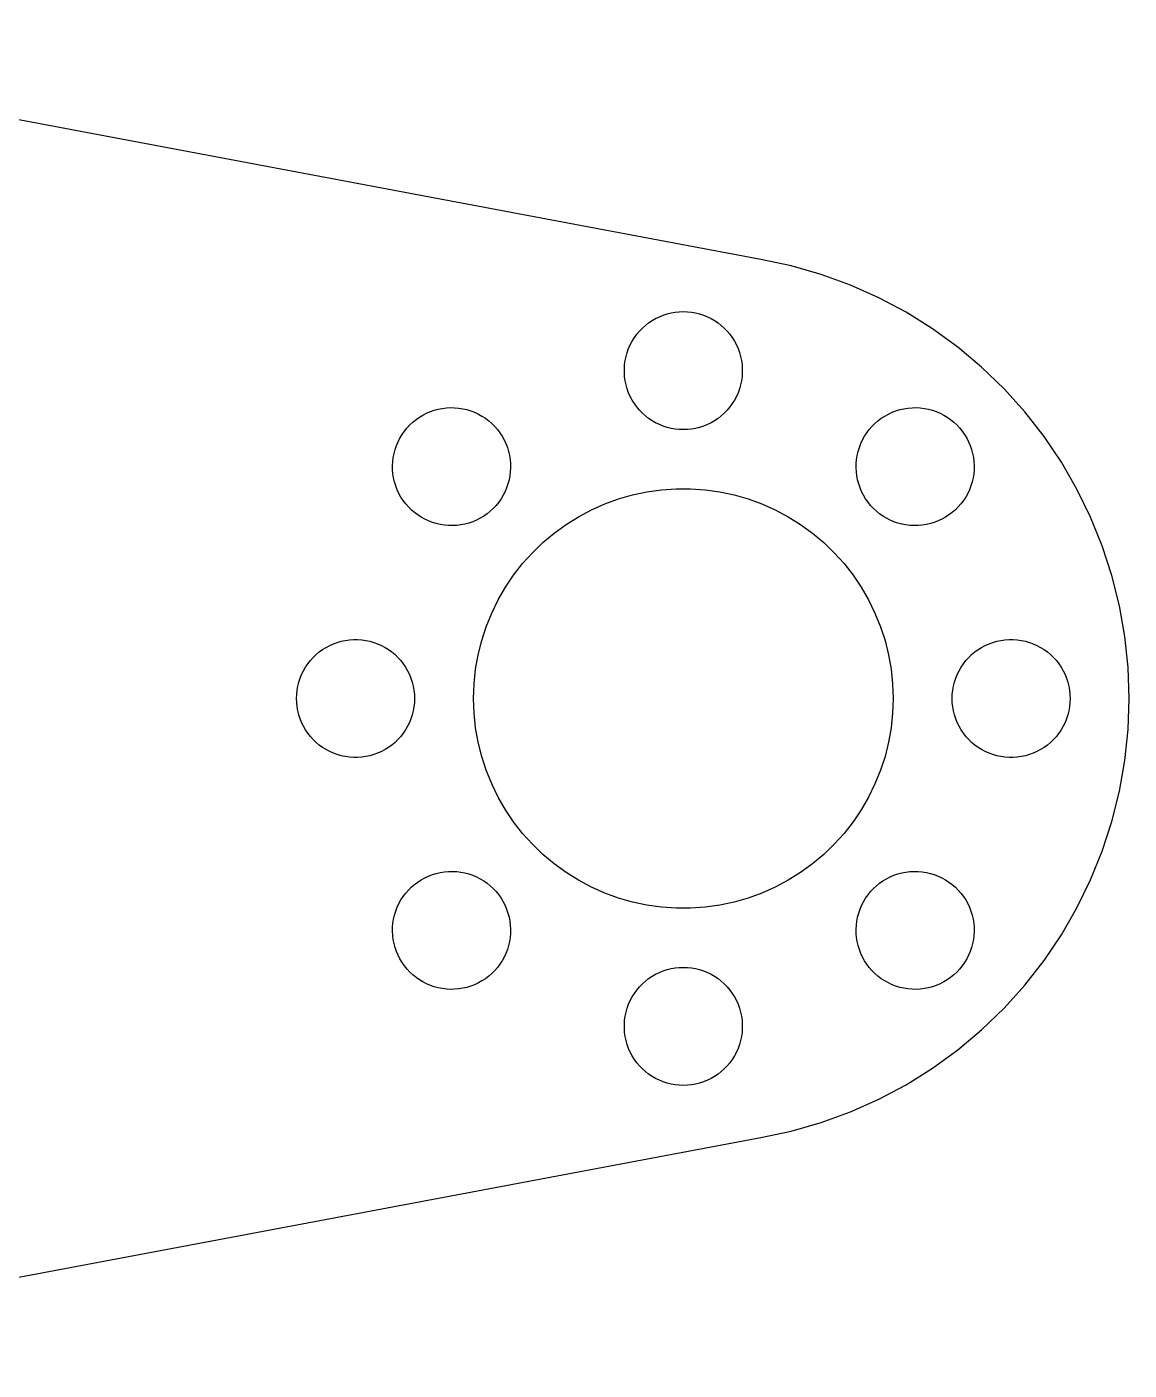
# Model space of a CAD drawing. Header units: metres. Extents: x -26 to 65.7, y -26 to 26.
# Drawn here: x 23.7 to 65.7, y -25.6 to 25.6 of the extents above; entities that cross this region are included whole.
import ezdxf

# ---------------------------------------------------------------- set-up
doc = ezdxf.new("R2010")
doc.units = ezdxf.units.M

msp = doc.modelspace()

# ---------------------------------------------------------------- linework, layer by layer
for p, q in [((51.652, 16.7417), (4.51485, 25.605)), ((52.8127, 16.495), (51.652, 16.7417)), ((53.9533, 16.168), (52.8127, 16.495)), ((55.0683, 15.7621), (53.9533, 16.168)), ((56.1523, 15.2795), (55.0683, 15.7621)), ((57.2, 14.7224), (56.1523, 15.2795)), ((47.3775, 14.3203), (47.5077, 14.4081)), ((47.5077, 14.4081), (47.6437, 14.4866)), ((47.6437, 14.4866), (47.7849, 14.5555)), ((47.7849, 14.5555), (47.9305, 14.6143)), ((47.9305, 14.6143), (48.0798, 14.6628)), ((48.0798, 14.6628), (48.2322, 14.7008)), ((48.2322, 14.7008), (48.3869, 14.7281)), ((48.3869, 14.7281), (48.543, 14.7445)), ((48.543, 14.7445), (48.7, 14.75)), ((48.7, 14.75), (48.8569, 14.7445)), ((48.8569, 14.7445), (49.0131, 14.7281)), ((49.0131, 14.7281), (49.1678, 14.7008)), ((49.1678, 14.7008), (49.3202, 14.6628)), ((49.3202, 14.6628), (49.4695, 14.6143)), ((49.4695, 14.6143), (49.6151, 14.5555)), ((49.6151, 14.5555), (49.7563, 14.4866)), ((49.7563, 14.4866), (49.8923, 14.4081)), ((49.8923, 14.4081), (50.0225, 14.3203)), ((58.2063, 14.0936), (57.2, 14.7224)), ((46.8347, 13.7582), (46.927, 13.8852)), ((46.927, 13.8852), (47.0279, 14.0055)), ((47.0279, 14.0055), (47.137, 14.1185)), ((47.137, 14.1185), (47.2537, 14.2236)), ((47.2537, 14.2236), (47.3775, 14.3203)), ((50.0225, 14.3203), (50.1463, 14.2236)), ((50.1463, 14.2236), (50.263, 14.1185)), ((50.263, 14.1185), (50.3721, 14.0055)), ((50.3721, 14.0055), (50.473, 13.8852)), ((50.473, 13.8852), (50.5653, 13.7582)), ((59.1662, 13.3962), (58.2063, 14.0936)), ((46.5601, 13.1953), (46.6138, 13.3428)), ((46.6138, 13.3428), (46.6777, 13.4863)), ((46.6777, 13.4863), (46.7514, 13.625)), ((46.7514, 13.625), (46.8347, 13.7582)), ((50.5653, 13.7582), (50.6485, 13.625)), ((50.6485, 13.625), (50.7223, 13.4863)), ((50.7223, 13.4863), (50.7861, 13.3428)), ((50.7861, 13.3428), (50.8399, 13.1953)), ((60.0752, 12.6335), (59.1662, 13.3962)), ((46.4623, 12.7352), (46.4842, 12.8907)), ((46.4842, 12.8907), (46.5168, 13.0443)), ((46.5168, 13.0443), (46.5601, 13.1953)), ((50.8399, 13.1953), (50.8831, 13.0443)), ((50.8831, 13.0443), (50.9158, 12.8907)), ((50.9158, 12.8907), (50.9377, 12.7352)), ((46.4514, 12.5785), (46.4623, 12.7352)), ((46.4514, 12.4215), (46.4514, 12.5785)), ((46.4623, 12.2648), (46.4514, 12.4215)), ((50.9377, 12.7352), (50.9486, 12.5785)), ((50.9486, 12.4215), (50.9377, 12.2648)), ((50.9486, 12.5785), (50.9486, 12.4215)), ((60.9288, 11.8092), (60.0752, 12.6335)), ((46.4842, 12.1093), (46.4623, 12.2648)), ((46.5168, 11.9557), (46.4842, 12.1093)), ((46.5601, 11.8047), (46.5168, 11.9557)), ((46.6138, 11.6571), (46.5601, 11.8047)), ((50.8399, 11.8047), (50.7861, 11.6571)), ((50.8831, 11.9557), (50.8399, 11.8047)), ((50.9158, 12.1093), (50.8831, 11.9557)), ((50.9377, 12.2648), (50.9158, 12.1093)), ((61.7227, 10.9274), (60.9288, 11.8092)), ((46.6777, 11.5137), (46.6138, 11.6571)), ((46.7514, 11.375), (46.6777, 11.5137)), ((46.8347, 11.2418), (46.7514, 11.375)), ((50.6485, 11.375), (50.5653, 11.2418)), ((50.7223, 11.5137), (50.6485, 11.375)), ((50.7861, 11.6571), (50.7223, 11.5137)), ((38.6357, 10.7258), (38.7704, 10.8067)), ((38.7704, 10.8067), (38.9103, 10.878)), ((38.9103, 10.878), (39.0548, 10.9394)), ((39.0548, 10.9394), (39.2033, 10.9905)), ((39.2033, 10.9905), (39.355, 11.0312)), ((39.355, 11.0312), (39.5092, 11.0611)), ((39.5092, 11.0611), (39.6651, 11.0803)), ((39.6651, 11.0803), (39.8219, 11.0885)), ((39.8219, 11.0885), (39.9789, 11.0857)), ((39.9789, 11.0857), (40.1354, 11.0721)), ((40.1354, 11.0721), (40.2905, 11.0475)), ((40.2905, 11.0475), (40.4435, 11.0122)), ((40.4435, 11.0122), (40.5937, 10.9662)), ((40.5937, 10.9662), (40.7403, 10.91)), ((40.7403, 10.91), (40.8826, 10.8436)), ((40.8826, 10.8436), (41.02, 10.7675)), ((41.02, 10.7675), (41.1517, 10.6819)), ((46.927, 11.1148), (46.8347, 11.2418)), ((47.0279, 10.9944), (46.927, 11.1148)), ((47.137, 10.8815), (47.0279, 10.9944)), ((47.2537, 10.7764), (47.137, 10.8815)), ((47.3775, 10.6797), (47.2537, 10.7764)), ((50.1463, 10.7764), (50.0225, 10.6797)), ((50.263, 10.8815), (50.1463, 10.7764)), ((50.3721, 10.9944), (50.263, 10.8815)), ((50.473, 11.1148), (50.3721, 10.9944)), ((50.5653, 11.2418), (50.473, 11.1148)), ((56.2483, 10.6819), (56.38, 10.7675)), ((56.38, 10.7675), (56.5173, 10.8436)), ((56.5173, 10.8436), (56.6597, 10.91)), ((56.6597, 10.91), (56.8063, 10.9662)), ((56.8063, 10.9662), (56.9565, 11.0122)), ((56.9565, 11.0122), (57.1095, 11.0475)), ((57.1095, 11.0475), (57.2646, 11.0721)), ((57.2646, 11.0721), (57.4211, 11.0857)), ((57.4211, 11.0857), (57.5781, 11.0885)), ((57.5781, 11.0885), (57.7349, 11.0803)), ((57.7349, 11.0803), (57.8908, 11.0611)), ((57.8908, 11.0611), (58.045, 11.0312)), ((58.045, 11.0312), (58.1967, 10.9905)), ((58.1967, 10.9905), (58.3452, 10.9394)), ((58.3452, 10.9394), (58.4897, 10.878)), ((58.4897, 10.878), (58.6296, 10.8067)), ((58.6296, 10.8067), (58.7643, 10.7258)), ((62.4533, 9.99234), (61.7227, 10.9274)), ((38.0642, 10.1929), (38.1631, 10.315)), ((38.1631, 10.315), (38.2702, 10.4298)), ((38.2702, 10.4298), (38.385, 10.5369)), ((38.385, 10.5369), (38.5071, 10.6358)), ((38.5071, 10.6358), (38.6357, 10.7258)), ((41.1517, 10.6819), (41.2771, 10.5874)), ((41.2771, 10.5874), (41.3957, 10.4844)), ((41.3957, 10.4844), (41.5067, 10.3733)), ((41.5067, 10.3733), (41.6097, 10.2548)), ((41.6097, 10.2548), (41.7043, 10.1294)), ((47.5077, 10.5919), (47.3775, 10.6797)), ((47.6437, 10.5134), (47.5077, 10.5919)), ((47.7849, 10.4445), (47.6437, 10.5134)), ((47.9305, 10.3857), (47.7849, 10.4445)), ((48.0798, 10.3372), (47.9305, 10.3857)), ((48.2322, 10.2992), (48.0798, 10.3372)), ((48.3869, 10.2719), (48.2322, 10.2992)), ((48.543, 10.2555), (48.3869, 10.2719)), ((48.7, 10.25), (48.543, 10.2555)), ((48.8569, 10.2555), (48.7, 10.25)), ((49.0131, 10.2719), (48.8569, 10.2555)), ((49.1678, 10.2992), (49.0131, 10.2719)), ((49.3202, 10.3372), (49.1678, 10.2992)), ((49.4695, 10.3857), (49.3202, 10.3372)), ((49.6151, 10.4445), (49.4695, 10.3857)), ((49.7563, 10.5134), (49.6151, 10.4445)), ((49.8923, 10.5919), (49.7563, 10.5134)), ((50.0225, 10.6797), (49.8923, 10.5919)), ((55.6957, 10.1294), (55.7903, 10.2548)), ((55.7903, 10.2548), (55.8933, 10.3733)), ((55.8933, 10.3733), (56.0043, 10.4844)), ((56.0043, 10.4844), (56.1228, 10.5874)), ((56.1228, 10.5874), (56.2483, 10.6819)), ((58.7643, 10.7258), (58.8929, 10.6358)), ((58.8929, 10.6358), (59.015, 10.5369)), ((59.015, 10.5369), (59.1298, 10.4298)), ((59.1298, 10.4298), (59.2369, 10.315)), ((59.2369, 10.315), (59.3358, 10.1929)), ((37.7606, 9.64516), (37.822, 9.78972)), ((37.822, 9.78972), (37.8933, 9.92964)), ((37.8933, 9.92964), (37.9742, 10.0643)), ((37.9742, 10.0643), (38.0642, 10.1929)), ((41.7043, 10.1294), (41.7898, 9.99767)), ((41.7898, 9.99767), (41.8659, 9.86031)), ((41.8659, 9.86031), (41.9323, 9.71797)), ((55.4677, 9.71797), (55.5341, 9.86031)), ((55.5341, 9.86031), (55.6102, 9.99767)), ((55.6102, 9.99767), (55.6957, 10.1294)), ((59.3358, 10.1929), (59.4258, 10.0643)), ((59.4258, 10.0643), (59.5067, 9.92964)), ((59.5067, 9.92964), (59.578, 9.78972)), ((59.578, 9.78972), (59.6394, 9.64516)), ((63.1168, 9.00862), (62.4533, 9.99234)), ((37.6389, 9.19081), (37.6688, 9.34497)), ((37.6688, 9.34497), (37.7095, 9.49666)), ((37.7095, 9.49666), (37.7606, 9.64516)), ((41.9323, 9.71797), (41.9886, 9.57135)), ((41.9886, 9.57135), (42.0345, 9.42117)), ((42.0345, 9.42117), (42.0698, 9.26814)), ((42.0698, 9.26814), (42.0944, 9.11304)), ((55.3056, 9.11304), (55.3302, 9.26814)), ((55.3302, 9.26814), (55.3655, 9.42117)), ((55.3655, 9.42117), (55.4114, 9.57135)), ((55.4114, 9.57135), (55.4677, 9.71797)), ((59.6394, 9.64516), (59.6905, 9.49666)), ((59.6905, 9.49666), (59.7312, 9.34497)), ((59.7312, 9.34497), (59.7611, 9.19081)), ((37.6115, 8.8781), (37.6197, 9.03493)), ((37.6143, 8.72107), (37.6115, 8.8781)), ((37.6279, 8.56462), (37.6143, 8.72107)), ((37.6197, 9.03493), (37.6389, 9.19081)), ((42.0944, 9.11304), (42.1081, 8.95659)), ((42.1108, 8.79956), (42.1026, 8.64273)), ((42.1081, 8.95659), (42.1108, 8.79956)), ((55.2892, 8.79956), (55.2919, 8.95659)), ((55.2974, 8.64273), (55.2892, 8.79956)), ((55.2919, 8.95659), (55.3056, 9.11304)), ((59.7611, 9.19081), (59.7803, 9.03493)), ((59.7857, 8.72107), (59.772, 8.56462)), ((59.7803, 9.03493), (59.7885, 8.8781)), ((59.7885, 8.8781), (59.7857, 8.72107)), ((63.7101, 7.981), (63.1168, 9.00862)), ((37.6525, 8.4095), (37.6279, 8.56462)), ((37.6878, 8.25648), (37.6525, 8.4095)), ((37.7337, 8.10629), (37.6878, 8.25648)), ((42.0535, 8.33269), (42.0128, 8.18098)), ((42.0835, 8.48685), (42.0535, 8.33269)), ((42.1026, 8.64273), (42.0835, 8.48685)), ((55.3165, 8.48685), (55.2974, 8.64273)), ((55.3465, 8.33269), (55.3165, 8.48685)), ((55.3871, 8.18098), (55.3465, 8.33269)), ((59.7122, 8.25648), (59.6662, 8.10629)), ((59.7475, 8.4095), (59.7122, 8.25648)), ((59.772, 8.56462), (59.7475, 8.4095)), ((37.79, 7.95969), (37.7337, 8.10629)), ((37.8564, 7.81735), (37.79, 7.95969)), ((37.9325, 7.67999), (37.8564, 7.81735)), ((41.8291, 7.748), (41.7482, 7.61339)), ((41.9004, 7.88794), (41.8291, 7.748)), ((41.9617, 8.0325), (41.9004, 7.88794)), ((42.0128, 8.18098), (41.9617, 8.0325)), ((46.2279, 7.60844), (46.7646, 7.76236)), ((46.7646, 7.76236), (47.3108, 7.87845)), ((47.3108, 7.87845), (47.8638, 7.95616)), ((47.8638, 7.95616), (48.4208, 7.99512)), ((48.4208, 7.99512), (48.9792, 7.99512)), ((48.9792, 7.99512), (49.5362, 7.95616)), ((49.5362, 7.95616), (50.0892, 7.87845)), ((50.0892, 7.87845), (50.6354, 7.76236)), ((50.6354, 7.76236), (51.1721, 7.60844)), ((55.4383, 8.0325), (55.3871, 8.18098)), ((55.4996, 7.88794), (55.4383, 8.0325)), ((55.5709, 7.748), (55.4996, 7.88794)), ((55.6518, 7.61339), (55.5709, 7.748)), ((59.5436, 7.81735), (59.4675, 7.67999)), ((59.61, 7.95969), (59.5436, 7.81735)), ((59.6662, 8.10629), (59.61, 7.95969)), ((64.2303, 6.91452), (63.7101, 7.981)), ((38.0181, 7.54828), (37.9325, 7.67999)), ((38.1126, 7.42285), (38.0181, 7.54828)), ((38.2156, 7.30434), (38.1126, 7.42285)), ((38.3267, 7.19328), (38.2156, 7.30434)), ((38.4452, 7.09026), (38.3267, 7.19328)), ((41.4522, 7.24783), (41.3373, 7.14073)), ((41.5593, 7.3627), (41.4522, 7.24783)), ((41.6581, 7.48474), (41.5593, 7.3627)), ((41.7482, 7.61339), (41.6581, 7.48474)), ((44.7, 6.92819), (45.193, 7.19034)), ((45.193, 7.19034), (45.7032, 7.41747)), ((45.7032, 7.41747), (46.2279, 7.60844)), ((51.1721, 7.60844), (51.6968, 7.41747)), ((51.6968, 7.41747), (52.207, 7.19034)), ((52.207, 7.19034), (52.7, 6.92819)), ((55.7419, 7.48474), (55.6518, 7.61339)), ((55.8407, 7.3627), (55.7419, 7.48474)), ((55.9478, 7.24783), (55.8407, 7.3627)), ((56.0627, 7.14073), (55.9478, 7.24783)), ((59.0733, 7.19328), (58.9548, 7.09026)), ((59.1844, 7.30434), (59.0733, 7.19328)), ((59.2874, 7.42285), (59.1844, 7.30434)), ((59.3819, 7.54828), (59.2874, 7.42285)), ((59.4675, 7.67999), (59.3819, 7.54828)), ((38.5706, 6.99573), (38.4452, 7.09026)), ((38.7023, 6.9102), (38.5706, 6.99573)), ((38.8397, 6.83406), (38.7023, 6.9102)), ((38.982, 6.76768), (38.8397, 6.83406)), ((39.1286, 6.71141), (38.982, 6.76768)), ((39.2788, 6.6655), (39.1286, 6.71141)), ((39.4319, 6.63017), (39.2788, 6.6655)), ((40.519, 6.68715), (40.3673, 6.6465)), ((40.6675, 6.73827), (40.519, 6.68715)), ((40.8121, 6.79964), (40.6675, 6.73827)), ((40.952, 6.87093), (40.8121, 6.79964)), ((41.0866, 6.95181), (40.952, 6.87093)), ((41.2153, 7.0419), (41.0866, 6.95181)), ((41.3373, 7.14073), (41.2153, 7.0419)), ((44.2265, 6.63229), (44.7, 6.92819)), ((52.7, 6.92819), (53.1735, 6.63229)), ((56.1847, 7.0419), (56.0627, 7.14073)), ((56.3134, 6.95181), (56.1847, 7.0419)), ((56.448, 6.87093), (56.3134, 6.95181)), ((56.5879, 6.79964), (56.448, 6.87093)), ((56.7325, 6.73827), (56.5879, 6.79964)), ((56.881, 6.68715), (56.7325, 6.73827)), ((57.0327, 6.6465), (56.881, 6.68715)), ((58.1212, 6.6655), (57.9681, 6.63017)), ((58.2713, 6.71141), (58.1212, 6.6655)), ((58.418, 6.76768), (58.2713, 6.71141)), ((58.5603, 6.83406), (58.418, 6.76768)), ((58.6977, 6.9102), (58.5603, 6.83406)), ((58.8294, 6.99573), (58.6977, 6.9102)), ((58.9548, 7.09026), (58.8294, 6.99573)), ((64.6748, 5.81433), (64.2303, 6.91452)), ((39.587, 6.60559), (39.4319, 6.63017)), ((39.7434, 6.5919), (39.587, 6.60559)), ((39.9004, 6.58917), (39.7434, 6.5919)), ((40.0573, 6.59738), (39.9004, 6.58917)), ((40.2132, 6.61653), (40.0573, 6.59738)), ((40.3673, 6.6465), (40.2132, 6.61653)), ((43.347, 5.94514), (43.7747, 6.30408)), ((43.7747, 6.30408), (44.2265, 6.63229)), ((53.1735, 6.63229), (53.6253, 6.30408)), ((53.6253, 6.30408), (54.053, 5.94514)), ((57.1868, 6.61653), (57.0327, 6.6465)), ((57.3427, 6.59738), (57.1868, 6.61653)), ((57.4996, 6.58917), (57.3427, 6.59738)), ((57.6566, 6.5919), (57.4996, 6.58917)), ((57.813, 6.60559), (57.6566, 6.5919)), ((57.9681, 6.63017), (57.813, 6.60559)), ((42.9453, 5.55727), (43.347, 5.94514)), ((54.053, 5.94514), (54.4547, 5.55727)), ((65.0414, 4.68582), (64.6748, 5.81433)), ((42.2279, 4.70227), (42.5717, 5.14229)), ((42.5717, 5.14229), (42.9453, 5.55727)), ((54.4547, 5.55727), (54.8283, 5.14229)), ((54.8283, 5.14229), (55.1721, 4.70227)), ((41.9156, 4.23935), (42.2279, 4.70227)), ((55.1721, 4.70227), (55.4844, 4.23935)), ((65.3285, 3.53448), (65.0414, 4.68582)), ((41.6364, 3.75577), (41.9156, 4.23935)), ((55.4844, 4.23935), (55.7636, 3.75577)), ((41.3916, 3.25389), (41.6364, 3.75577)), ((55.7636, 3.75577), (56.0083, 3.25389)), ((41.1825, 2.73616), (41.3916, 3.25389)), ((56.0083, 3.25389), (56.2175, 2.73616)), ((65.5345, 2.36594), (65.3285, 3.53448)), ((41.0099, 2.20509), (41.1825, 2.73616)), ((56.2175, 2.73616), (56.3901, 2.20509)), ((35.2137, 2.02228), (35.3571, 2.08615)), ((35.3571, 2.08615), (35.5047, 2.13986)), ((35.5047, 2.13986), (35.6557, 2.18315)), ((35.6557, 2.18315), (35.8093, 2.21581)), ((35.8093, 2.21581), (35.9648, 2.23767)), ((35.9648, 2.23767), (36.1215, 2.24863)), ((36.1215, 2.24863), (36.2785, 2.24863)), ((36.2785, 2.24863), (36.4352, 2.23767)), ((36.4352, 2.23767), (36.5907, 2.21581)), ((36.5907, 2.21581), (36.7443, 2.18315)), ((36.7443, 2.18315), (36.8953, 2.13986)), ((36.8953, 2.13986), (37.0429, 2.08615)), ((37.0429, 2.08615), (37.1863, 2.02228)), ((40.8748, 1.66328), (41.0099, 2.20509)), ((56.3901, 2.20509), (56.5252, 1.66328)), ((60.2137, 2.02228), (60.3571, 2.08615)), ((60.3571, 2.08615), (60.5047, 2.13986)), ((60.5047, 2.13986), (60.6557, 2.18315)), ((60.6557, 2.18315), (60.8093, 2.21581)), ((60.8093, 2.21581), (60.9648, 2.23767)), ((60.9648, 2.23767), (61.1215, 2.24863)), ((61.1215, 2.24863), (61.2785, 2.24863)), ((61.2785, 2.24863), (61.4352, 2.23767)), ((61.4352, 2.23767), (61.5907, 2.21581)), ((61.5907, 2.21581), (61.7443, 2.18315)), ((61.7443, 2.18315), (61.8953, 2.13986)), ((61.8953, 2.13986), (62.0428, 2.08615)), ((62.0428, 2.08615), (62.1863, 2.02228)), ((65.6586, 1.18585), (65.5345, 2.36594)), ((34.4764, 1.44626), (34.5815, 1.56297)), ((34.5815, 1.56297), (34.6945, 1.67207)), ((34.6945, 1.67207), (34.8148, 1.77301)), ((34.8148, 1.77301), (34.9418, 1.86533)), ((34.9418, 1.86533), (35.075, 1.94855)), ((35.075, 1.94855), (35.2137, 2.02228)), ((37.1863, 2.02228), (37.325, 1.94855)), ((37.325, 1.94855), (37.4582, 1.86533)), ((37.4582, 1.86533), (37.5852, 1.77301)), ((37.5852, 1.77301), (37.7056, 1.67207)), ((37.7056, 1.67207), (37.8185, 1.56297)), ((37.8185, 1.56297), (37.9236, 1.44626)), ((40.7779, 1.11337), (40.8748, 1.66328)), ((56.5252, 1.66328), (56.6221, 1.11337)), ((59.4764, 1.44626), (59.5815, 1.56297)), ((59.5815, 1.56297), (59.6944, 1.67207)), ((59.6944, 1.67207), (59.8148, 1.77301)), ((59.8148, 1.77301), (59.9418, 1.86533)), ((59.9418, 1.86533), (60.075, 1.94855)), ((60.075, 1.94855), (60.2137, 2.02228)), ((62.1863, 2.02228), (62.325, 1.94855)), ((62.325, 1.94855), (62.4582, 1.86533)), ((62.4582, 1.86533), (62.5852, 1.77301)), ((62.5852, 1.77301), (62.7055, 1.67207)), ((62.7055, 1.67207), (62.8185, 1.56297)), ((62.8185, 1.56297), (62.9236, 1.44626)), ((34.1445, 0.915146), (34.2134, 1.0563)), ((34.2134, 1.0563), (34.2919, 1.19231)), ((34.2919, 1.19231), (34.3797, 1.32251)), ((34.3797, 1.32251), (34.4764, 1.44626)), ((37.9236, 1.44626), (38.0203, 1.32251)), ((38.0203, 1.32251), (38.1081, 1.19231)), ((38.1081, 1.19231), (38.1866, 1.0563)), ((38.1866, 1.0563), (38.2555, 0.915146)), ((40.7195, 0.558044), (40.7779, 1.11337)), ((56.6221, 1.11337), (56.6805, 0.558044)), ((59.1445, 0.915146), (59.2134, 1.0563)), ((59.2134, 1.0563), (59.2919, 1.19231)), ((59.2919, 1.19231), (59.3797, 1.32251)), ((59.3797, 1.32251), (59.4764, 1.44626)), ((62.9236, 1.44626), (63.0203, 1.32251)), ((63.0203, 1.32251), (63.1081, 1.19231)), ((63.1081, 1.19231), (63.1866, 1.0563)), ((63.1866, 1.0563), (63.2555, 0.915146)), ((65.7, 0), (65.6586, 1.18585)), ((33.9992, 0.467789), (34.0372, 0.620178)), ((34.0372, 0.620178), (34.0857, 0.769531)), ((34.0857, 0.769531), (34.1445, 0.915146)), ((38.2555, 0.915146), (38.3143, 0.769531)), ((38.3143, 0.769531), (38.3628, 0.620178)), ((38.3628, 0.620178), (38.4008, 0.467789)), ((40.7, 0), (40.7195, 0.558044)), ((56.6805, 0.558044), (56.7, 0)), ((58.9992, 0.467789), (59.0372, 0.620178)), ((59.0372, 0.620178), (59.0857, 0.769531)), ((59.0857, 0.769531), (59.1445, 0.915146)), ((63.2555, 0.915146), (63.3143, 0.769531)), ((63.3143, 0.769531), (63.3628, 0.620178)), ((63.3628, 0.620178), (63.4008, 0.467789)), ((33.95, 0), (33.9555, 0.156952)), ((33.9555, -0.156952), (33.95, 0)), ((33.9555, 0.156952), (33.9719, 0.313126)), ((33.9719, 0.313126), (33.9992, 0.467789)), ((38.4008, 0.467789), (38.4281, 0.313126)), ((38.4281, 0.313126), (38.4445, 0.156952)), ((38.4445, 0.156952), (38.45, 0)), ((38.45, 0), (38.4445, -0.156952)), ((40.7195, -0.558044), (40.7, 0)), ((56.7, 0), (56.6805, -0.558044)), ((58.95, 0), (58.9555, 0.156952)), ((58.9555, -0.156952), (58.95, 0)), ((58.9555, 0.156952), (58.9719, 0.313126)), ((58.9719, 0.313126), (58.9992, 0.467789)), ((63.4008, 0.467789), (63.4281, 0.313126)), ((63.4281, 0.313126), (63.4445, 0.156952)), ((63.4445, 0.156952), (63.45, 0)), ((63.45, 0), (63.4445, -0.156952)), ((65.6586, -1.18585), (65.7, 0)), ((33.9719, -0.313126), (33.9555, -0.156952)), ((33.9992, -0.467789), (33.9719, -0.313126)), ((34.0372, -0.620178), (33.9992, -0.467789)), ((38.4008, -0.467789), (38.3628, -0.620178)), ((38.4281, -0.313126), (38.4008, -0.467789)), ((38.4445, -0.156952), (38.4281, -0.313126)), ((58.9719, -0.313126), (58.9555, -0.156952)), ((58.9992, -0.467789), (58.9719, -0.313126)), ((59.0372, -0.620178), (58.9992, -0.467789)), ((63.4008, -0.467789), (63.3628, -0.620178)), ((63.4281, -0.313126), (63.4008, -0.467789)), ((63.4445, -0.156952), (63.4281, -0.313126)), ((34.0857, -0.769531), (34.0372, -0.620178)), ((34.1445, -0.915146), (34.0857, -0.769531)), ((34.2134, -1.0563), (34.1445, -0.915146)), ((38.2555, -0.915146), (38.1866, -1.0563)), ((38.3143, -0.769531), (38.2555, -0.915146)), ((38.3628, -0.620178), (38.3143, -0.769531)), ((40.7779, -1.11337), (40.7195, -0.558044)), ((56.6805, -0.558044), (56.6221, -1.11337)), ((59.0857, -0.769531), (59.0372, -0.620178)), ((59.1445, -0.915146), (59.0857, -0.769531)), ((59.2134, -1.0563), (59.1445, -0.915146)), ((63.2555, -0.915146), (63.1866, -1.0563)), ((63.3143, -0.769531), (63.2555, -0.915146)), ((63.3628, -0.620178), (63.3143, -0.769531)), ((34.2919, -1.19231), (34.2134, -1.0563)), ((34.3797, -1.32251), (34.2919, -1.19231)), ((34.4764, -1.44626), (34.3797, -1.32251)), ((34.5815, -1.56297), (34.4764, -1.44626)), ((37.9236, -1.44626), (37.8185, -1.56297)), ((38.0203, -1.32251), (37.9236, -1.44626)), ((38.1081, -1.19231), (38.0203, -1.32251)), ((38.1866, -1.0563), (38.1081, -1.19231)), ((40.8748, -1.66328), (40.7779, -1.11337)), ((56.6221, -1.11337), (56.5252, -1.66328)), ((59.2919, -1.19231), (59.2134, -1.0563)), ((59.3797, -1.32251), (59.2919, -1.19231)), ((59.4764, -1.44626), (59.3797, -1.32251)), ((59.5815, -1.56297), (59.4764, -1.44626)), ((62.9236, -1.44626), (62.8185, -1.56297)), ((63.0203, -1.32251), (62.9236, -1.44626)), ((63.1081, -1.19231), (63.0203, -1.32251)), ((63.1866, -1.0563), (63.1081, -1.19231)), ((65.5345, -2.36594), (65.6586, -1.18585)), ((34.6945, -1.67207), (34.5815, -1.56297)), ((34.8148, -1.77301), (34.6945, -1.67207)), ((34.9418, -1.86533), (34.8148, -1.77301)), ((35.075, -1.94855), (34.9418, -1.86533)), ((35.2137, -2.02228), (35.075, -1.94855)), ((35.3571, -2.08615), (35.2137, -2.02228)), ((37.1863, -2.02228), (37.0429, -2.08615)), ((37.325, -1.94855), (37.1863, -2.02228)), ((37.4582, -1.86533), (37.325, -1.94855)), ((37.5852, -1.77301), (37.4582, -1.86533)), ((37.7056, -1.67207), (37.5852, -1.77301)), ((37.8185, -1.56297), (37.7056, -1.67207)), ((41.0099, -2.20509), (40.8748, -1.66328)), ((56.5252, -1.66328), (56.3901, -2.20509)), ((59.6944, -1.67207), (59.5815, -1.56297)), ((59.8148, -1.77301), (59.6944, -1.67207)), ((59.9418, -1.86533), (59.8148, -1.77301)), ((60.075, -1.94855), (59.9418, -1.86533)), ((60.2137, -2.02228), (60.075, -1.94855)), ((60.3571, -2.08615), (60.2137, -2.02228)), ((62.1863, -2.02228), (62.0428, -2.08615)), ((62.325, -1.94855), (62.1863, -2.02228)), ((62.4582, -1.86533), (62.325, -1.94855)), ((62.5852, -1.77301), (62.4582, -1.86533)), ((62.7055, -1.67207), (62.5852, -1.77301)), ((62.8185, -1.56297), (62.7055, -1.67207)), ((35.5047, -2.13986), (35.3571, -2.08615)), ((35.6557, -2.18315), (35.5047, -2.13986)), ((35.8093, -2.21581), (35.6557, -2.18315)), ((35.9648, -2.23767), (35.8093, -2.21581)), ((36.1215, -2.24863), (35.9648, -2.23767)), ((36.2785, -2.24863), (36.1215, -2.24863)), ((36.4352, -2.23767), (36.2785, -2.24863)), ((36.5907, -2.21581), (36.4352, -2.23767)), ((36.7443, -2.18315), (36.5907, -2.21581)), ((36.8953, -2.13986), (36.7443, -2.18315)), ((37.0429, -2.08615), (36.8953, -2.13986)), ((41.1825, -2.73616), (41.0099, -2.20509)), ((56.3901, -2.20509), (56.2175, -2.73616)), ((60.5047, -2.13986), (60.3571, -2.08615)), ((60.6557, -2.18315), (60.5047, -2.13986)), ((60.8093, -2.21581), (60.6557, -2.18315)), ((60.9648, -2.23767), (60.8093, -2.21581)), ((61.1215, -2.24863), (60.9648, -2.23767)), ((61.2785, -2.24863), (61.1215, -2.24863)), ((61.4352, -2.23767), (61.2785, -2.24863)), ((61.5907, -2.21581), (61.4352, -2.23767)), ((61.7443, -2.18315), (61.5907, -2.21581)), ((61.8953, -2.13986), (61.7443, -2.18315)), ((62.0428, -2.08615), (61.8953, -2.13986)), ((65.3285, -3.53448), (65.5345, -2.36594)), ((41.3916, -3.25389), (41.1825, -2.73616)), ((56.2175, -2.73616), (56.0083, -3.25389)), ((41.6364, -3.75577), (41.3916, -3.25389)), ((56.0083, -3.25389), (55.7636, -3.75577)), ((65.0414, -4.68582), (65.3285, -3.53448)), ((41.9156, -4.23935), (41.6364, -3.75577)), ((55.7636, -3.75577), (55.4844, -4.23935)), ((42.2279, -4.70227), (41.9156, -4.23935)), ((55.4844, -4.23935), (55.1721, -4.70227)), ((42.5717, -5.14229), (42.2279, -4.70227)), ((55.1721, -4.70227), (54.8283, -5.14229)), ((64.6748, -5.81433), (65.0414, -4.68582)), ((42.9453, -5.55727), (42.5717, -5.14229)), ((43.347, -5.94514), (42.9453, -5.55727)), ((54.4547, -5.55727), (54.053, -5.94514)), ((54.8283, -5.14229), (54.4547, -5.55727)), ((43.7747, -6.30408), (43.347, -5.94514)), ((54.053, -5.94514), (53.6253, -6.30408)), ((64.2303, -6.91452), (64.6748, -5.81433)), ((39.2788, -6.6655), (39.4319, -6.63017)), ((39.4319, -6.63017), (39.587, -6.60559)), ((39.587, -6.60559), (39.7434, -6.5919)), ((39.7434, -6.5919), (39.9004, -6.58917)), ((39.9004, -6.58917), (40.0573, -6.59738)), ((40.0573, -6.59738), (40.2132, -6.61653)), ((40.2132, -6.61653), (40.3673, -6.6465)), ((40.3673, -6.6465), (40.519, -6.68715)), ((44.2265, -6.63229), (43.7747, -6.30408)), ((44.7, -6.92819), (44.2265, -6.63229)), ((53.1735, -6.63229), (52.7, -6.92819)), ((53.6253, -6.30408), (53.1735, -6.63229)), ((56.881, -6.68715), (57.0327, -6.6465)), ((57.0327, -6.6465), (57.1868, -6.61653)), ((57.1868, -6.61653), (57.3427, -6.59738)), ((57.3427, -6.59738), (57.4996, -6.58917)), ((57.4996, -6.58917), (57.6566, -6.5919)), ((57.6566, -6.5919), (57.813, -6.60559)), ((57.813, -6.60559), (57.9681, -6.63017)), ((57.9681, -6.63017), (58.1212, -6.6655)), ((38.3267, -7.19328), (38.4452, -7.09026)), ((38.4452, -7.09026), (38.5706, -6.99573)), ((38.5706, -6.99573), (38.7023, -6.9102)), ((38.7023, -6.9102), (38.8397, -6.83406)), ((38.8397, -6.83406), (38.982, -6.76768)), ((38.982, -6.76768), (39.1286, -6.71141)), ((39.1286, -6.71141), (39.2788, -6.6655)), ((40.519, -6.68715), (40.6675, -6.73827)), ((40.6675, -6.73827), (40.8121, -6.79964)), ((40.8121, -6.79964), (40.952, -6.87093)), ((40.952, -6.87093), (41.0866, -6.95181)), ((41.0866, -6.95181), (41.2153, -7.0419)), ((41.2153, -7.0419), (41.3373, -7.14073)), ((41.3373, -7.14073), (41.4522, -7.24783)), ((45.193, -7.19034), (44.7, -6.92819)), ((52.7, -6.92819), (52.207, -7.19034)), ((55.9478, -7.24783), (56.0627, -7.14073)), ((56.0627, -7.14073), (56.1847, -7.0419)), ((56.1847, -7.0419), (56.3134, -6.95181)), ((56.3134, -6.95181), (56.448, -6.87093)), ((56.448, -6.87093), (56.5879, -6.79964)), ((56.5879, -6.79964), (56.7325, -6.73827)), ((56.7325, -6.73827), (56.881, -6.68715)), ((58.1212, -6.6655), (58.2713, -6.71141)), ((58.2713, -6.71141), (58.418, -6.76768)), ((58.418, -6.76768), (58.5603, -6.83406)), ((58.5603, -6.83406), (58.6977, -6.9102)), ((58.6977, -6.9102), (58.8294, -6.99573)), ((58.8294, -6.99573), (58.9548, -7.09026)), ((58.9548, -7.09026), (59.0733, -7.19328)), ((63.7101, -7.981), (64.2303, -6.91452)), ((37.8564, -7.81735), (37.9325, -7.67999)), ((37.9325, -7.67999), (38.0181, -7.54828)), ((38.0181, -7.54828), (38.1126, -7.42285)), ((38.1126, -7.42285), (38.2156, -7.30434)), ((38.2156, -7.30434), (38.3267, -7.19328)), ((41.4522, -7.24783), (41.5593, -7.3627)), ((41.5593, -7.3627), (41.6581, -7.48474)), ((41.6581, -7.48474), (41.7482, -7.61339)), ((41.7482, -7.61339), (41.8291, -7.748)), ((45.7032, -7.41747), (45.193, -7.19034)), ((46.2279, -7.60844), (45.7032, -7.41747)), ((46.7646, -7.76236), (46.2279, -7.60844)), ((51.1721, -7.60844), (50.6354, -7.76236)), ((51.6968, -7.41747), (51.1721, -7.60844)), ((52.207, -7.19034), (51.6968, -7.41747)), ((55.5709, -7.748), (55.6518, -7.61339)), ((55.6518, -7.61339), (55.7419, -7.48474)), ((55.7419, -7.48474), (55.8407, -7.3627)), ((55.8407, -7.3627), (55.9478, -7.24783)), ((59.0733, -7.19328), (59.1844, -7.30434)), ((59.1844, -7.30434), (59.2874, -7.42285)), ((59.2874, -7.42285), (59.3819, -7.54828)), ((59.3819, -7.54828), (59.4675, -7.67999)), ((59.4675, -7.67999), (59.5436, -7.81735)), ((37.6878, -8.25648), (37.7337, -8.10629)), ((37.7337, -8.10629), (37.79, -7.95969)), ((37.79, -7.95969), (37.8564, -7.81735)), ((41.8291, -7.748), (41.9004, -7.88794)), ((41.9004, -7.88794), (41.9617, -8.0325)), ((41.9617, -8.0325), (42.0128, -8.18098)), ((42.0128, -8.18098), (42.0535, -8.33269)), ((47.3108, -7.87845), (46.7646, -7.76236)), ((47.8638, -7.95616), (47.3108, -7.87845)), ((48.4208, -7.99512), (47.8638, -7.95616)), ((48.9792, -7.99512), (48.4208, -7.99512)), ((49.5362, -7.95616), (48.9792, -7.99512)), ((50.0892, -7.87845), (49.5362, -7.95616)), ((50.6354, -7.76236), (50.0892, -7.87845)), ((55.3465, -8.33269), (55.3871, -8.18098)), ((55.3871, -8.18098), (55.4383, -8.0325)), ((55.4383, -8.0325), (55.4996, -7.88794)), ((55.4996, -7.88794), (55.5709, -7.748)), ((59.5436, -7.81735), (59.61, -7.95969)), ((59.61, -7.95969), (59.6662, -8.10629)), ((59.6662, -8.10629), (59.7122, -8.25648)), ((63.1168, -9.00862), (63.7101, -7.981)), ((37.6143, -8.72107), (37.6279, -8.56462)), ((37.6279, -8.56462), (37.6525, -8.4095)), ((37.6525, -8.4095), (37.6878, -8.25648)), ((42.0535, -8.33269), (42.0835, -8.48685)), ((42.0835, -8.48685), (42.1026, -8.64273)), ((42.1026, -8.64273), (42.1108, -8.79956)), ((55.2892, -8.79956), (55.2974, -8.64273)), ((55.2974, -8.64273), (55.3165, -8.48685)), ((55.3165, -8.48685), (55.3465, -8.33269)), ((59.7122, -8.25648), (59.7475, -8.4095)), ((59.7475, -8.4095), (59.772, -8.56462)), ((59.772, -8.56462), (59.7857, -8.72107)), ((37.6115, -8.8781), (37.6143, -8.72107)), ((37.6197, -9.03493), (37.6115, -8.8781)), ((37.6389, -9.19081), (37.6197, -9.03493)), ((37.6688, -9.34497), (37.6389, -9.19081)), ((42.0944, -9.11304), (42.0698, -9.26814)), ((42.1081, -8.95659), (42.0944, -9.11304)), ((42.1108, -8.79956), (42.1081, -8.95659)), ((55.2919, -8.95659), (55.2892, -8.79956)), ((55.3056, -9.11304), (55.2919, -8.95659)), ((55.3302, -9.26814), (55.3056, -9.11304)), ((59.7611, -9.19081), (59.7312, -9.34497)), ((59.7803, -9.03493), (59.7611, -9.19081)), ((59.7885, -8.8781), (59.7803, -9.03493)), ((59.7857, -8.72107), (59.7885, -8.8781)), ((62.4533, -9.99234), (63.1168, -9.00862)), ((37.7095, -9.49666), (37.6688, -9.34497)), ((37.7606, -9.64516), (37.7095, -9.49666)), ((37.822, -9.78972), (37.7606, -9.64516)), ((41.9323, -9.71797), (41.8659, -9.86031)), ((41.9886, -9.57135), (41.9323, -9.71797)), ((42.0345, -9.42117), (41.9886, -9.57135)), ((42.0698, -9.26814), (42.0345, -9.42117)), ((55.3655, -9.42117), (55.3302, -9.26814)), ((55.4114, -9.57135), (55.3655, -9.42117)), ((55.4677, -9.71797), (55.4114, -9.57135)), ((55.5341, -9.86031), (55.4677, -9.71797)), ((59.6394, -9.64516), (59.578, -9.78972)), ((59.6905, -9.49666), (59.6394, -9.64516)), ((59.7312, -9.34497), (59.6905, -9.49666)), ((37.8933, -9.92964), (37.822, -9.78972)), ((37.9742, -10.0643), (37.8933, -9.92964)), ((38.0642, -10.1929), (37.9742, -10.0643)), ((38.1631, -10.315), (38.0642, -10.1929)), ((41.7043, -10.1294), (41.6097, -10.2548)), ((41.7898, -9.99767), (41.7043, -10.1294)), ((41.8659, -9.86031), (41.7898, -9.99767)), ((55.6102, -9.99767), (55.5341, -9.86031)), ((55.6957, -10.1294), (55.6102, -9.99767)), ((55.7903, -10.2548), (55.6957, -10.1294)), ((59.3358, -10.1929), (59.2369, -10.315)), ((59.4258, -10.0643), (59.3358, -10.1929)), ((59.5067, -9.92964), (59.4258, -10.0643)), ((59.578, -9.78972), (59.5067, -9.92964)), ((61.7227, -10.9274), (62.4533, -9.99234)), ((38.2702, -10.4298), (38.1631, -10.315)), ((38.385, -10.5369), (38.2702, -10.4298)), ((38.5071, -10.6358), (38.385, -10.5369)), ((38.6357, -10.7258), (38.5071, -10.6358)), ((38.7704, -10.8067), (38.6357, -10.7258)), ((41.1517, -10.6819), (41.02, -10.7675)), ((41.2771, -10.5874), (41.1517, -10.6819)), ((41.3957, -10.4844), (41.2771, -10.5874)), ((41.5067, -10.3733), (41.3957, -10.4844)), ((41.6097, -10.2548), (41.5067, -10.3733)), ((47.2537, -10.7764), (47.3775, -10.6797)), ((47.3775, -10.6797), (47.5077, -10.5919)), ((47.5077, -10.5919), (47.6437, -10.5134)), ((47.6437, -10.5134), (47.7849, -10.4445)), ((47.7849, -10.4445), (47.9305, -10.3857)), ((47.9305, -10.3857), (48.0798, -10.3372)), ((48.0798, -10.3372), (48.2322, -10.2992)), ((48.2322, -10.2992), (48.3869, -10.2719)), ((48.3869, -10.2719), (48.543, -10.2555)), ((48.543, -10.2555), (48.7, -10.25)), ((48.7, -10.25), (48.8569, -10.2555)), ((48.8569, -10.2555), (49.0131, -10.2719)), ((49.0131, -10.2719), (49.1678, -10.2992)), ((49.1678, -10.2992), (49.3202, -10.3372)), ((49.3202, -10.3372), (49.4695, -10.3857)), ((49.4695, -10.3857), (49.6151, -10.4445)), ((49.6151, -10.4445), (49.7563, -10.5134)), ((49.7563, -10.5134), (49.8923, -10.5919)), ((49.8923, -10.5919), (50.0225, -10.6797)), ((50.0225, -10.6797), (50.1463, -10.7764)), ((55.8933, -10.3733), (55.7903, -10.2548)), ((56.0043, -10.4844), (55.8933, -10.3733)), ((56.1228, -10.5874), (56.0043, -10.4844)), ((56.2483, -10.6819), (56.1228, -10.5874)), ((56.38, -10.7675), (56.2483, -10.6819)), ((58.7643, -10.7258), (58.6296, -10.8067)), ((58.8929, -10.6358), (58.7643, -10.7258)), ((59.015, -10.5369), (58.8929, -10.6358)), ((59.1298, -10.4298), (59.015, -10.5369)), ((59.2369, -10.315), (59.1298, -10.4298)), ((38.9103, -10.878), (38.7704, -10.8067)), ((39.0548, -10.9394), (38.9103, -10.878)), ((39.2033, -10.9905), (39.0548, -10.9394)), ((39.355, -11.0312), (39.2033, -10.9905)), ((39.5092, -11.0611), (39.355, -11.0312)), ((39.6651, -11.0803), (39.5092, -11.0611)), ((39.8219, -11.0885), (39.6651, -11.0803)), ((39.9789, -11.0857), (39.8219, -11.0885)), ((40.1354, -11.0721), (39.9789, -11.0857)), ((40.2905, -11.0475), (40.1354, -11.0721)), ((40.4435, -11.0122), (40.2905, -11.0475)), ((40.5937, -10.9662), (40.4435, -11.0122)), ((40.7403, -10.91), (40.5937, -10.9662)), ((40.8826, -10.8436), (40.7403, -10.91)), ((41.02, -10.7675), (40.8826, -10.8436)), ((46.7514, -11.375), (46.8347, -11.2418)), ((46.8347, -11.2418), (46.927, -11.1148)), ((46.927, -11.1148), (47.0279, -10.9944)), ((47.0279, -10.9944), (47.137, -10.8815)), ((47.137, -10.8815), (47.2537, -10.7764)), ((50.1463, -10.7764), (50.263, -10.8815)), ((50.263, -10.8815), (50.3721, -10.9944)), ((50.3721, -10.9944), (50.473, -11.1148)), ((50.473, -11.1148), (50.5653, -11.2418)), ((50.5653, -11.2418), (50.6485, -11.375)), ((56.5173, -10.8436), (56.38, -10.7675)), ((56.6597, -10.91), (56.5173, -10.8436)), ((56.8063, -10.9662), (56.6597, -10.91)), ((56.9565, -11.0122), (56.8063, -10.9662)), ((57.1095, -11.0475), (56.9565, -11.0122)), ((57.2646, -11.0721), (57.1095, -11.0475)), ((57.4211, -11.0857), (57.2646, -11.0721)), ((57.5781, -11.0885), (57.4211, -11.0857)), ((57.7349, -11.0803), (57.5781, -11.0885)), ((57.8908, -11.0611), (57.7349, -11.0803)), ((58.045, -11.0312), (57.8908, -11.0611)), ((58.1967, -10.9905), (58.045, -11.0312)), ((58.3452, -10.9394), (58.1967, -10.9905)), ((58.4897, -10.878), (58.3452, -10.9394)), ((58.6296, -10.8067), (58.4897, -10.878)), ((60.9288, -11.8092), (61.7227, -10.9274)), ((46.5601, -11.8047), (46.6138, -11.6571)), ((46.6138, -11.6571), (46.6777, -11.5137)), ((46.6777, -11.5137), (46.7514, -11.375)), ((50.6485, -11.375), (50.7223, -11.5137)), ((50.7223, -11.5137), (50.7861, -11.6571)), ((50.7861, -11.6571), (50.8399, -11.8047)), ((46.4514, -12.4215), (46.4623, -12.2648)), ((46.4623, -12.2648), (46.4842, -12.1093)), ((46.4842, -12.1093), (46.5168, -11.9557)), ((46.5168, -11.9557), (46.5601, -11.8047)), ((50.8399, -11.8047), (50.8831, -11.9557)), ((50.8831, -11.9557), (50.9158, -12.1093)), ((50.9158, -12.1093), (50.9377, -12.2648)), ((50.9377, -12.2648), (50.9486, -12.4215)), ((60.0752, -12.6335), (60.9288, -11.8092)), ((46.4514, -12.5785), (46.4514, -12.4215)), ((46.4623, -12.7352), (46.4514, -12.5785)), ((46.4842, -12.8907), (46.4623, -12.7352)), ((50.9377, -12.7352), (50.9158, -12.8907)), ((50.9486, -12.5785), (50.9377, -12.7352)), ((50.9486, -12.4215), (50.9486, -12.5785)), ((59.1662, -13.3962), (60.0752, -12.6335)), ((46.5168, -13.0443), (46.4842, -12.8907)), ((46.5601, -13.1953), (46.5168, -13.0443)), ((46.6138, -13.3428), (46.5601, -13.1953)), ((50.8399, -13.1953), (50.7861, -13.3428)), ((50.8831, -13.0443), (50.8399, -13.1953)), ((50.9158, -12.8907), (50.8831, -13.0443)), ((46.6777, -13.4863), (46.6138, -13.3428)), ((46.7514, -13.625), (46.6777, -13.4863)), ((46.8347, -13.7582), (46.7514, -13.625)), ((46.927, -13.8852), (46.8347, -13.7582)), ((50.5653, -13.7582), (50.473, -13.8852)), ((50.6485, -13.625), (50.5653, -13.7582)), ((50.7223, -13.4863), (50.6485, -13.625)), ((50.7861, -13.3428), (50.7223, -13.4863)), ((58.2063, -14.0936), (59.1662, -13.3962)), ((47.0279, -14.0055), (46.927, -13.8852)), ((47.137, -14.1185), (47.0279, -14.0055)), ((47.2537, -14.2236), (47.137, -14.1185)), ((47.3775, -14.3203), (47.2537, -14.2236)), ((47.5077, -14.4081), (47.3775, -14.3203)), ((50.0225, -14.3203), (49.8923, -14.4081)), ((50.1463, -14.2236), (50.0225, -14.3203)), ((50.263, -14.1185), (50.1463, -14.2236)), ((50.3721, -14.0055), (50.263, -14.1185)), ((50.473, -13.8852), (50.3721, -14.0055)), ((57.2, -14.7224), (58.2063, -14.0936)), ((47.6437, -14.4866), (47.5077, -14.4081)), ((47.7849, -14.5555), (47.6437, -14.4866)), ((47.9305, -14.6143), (47.7849, -14.5555)), ((48.0798, -14.6628), (47.9305, -14.6143)), ((48.2322, -14.7008), (48.0798, -14.6628)), ((48.3869, -14.7281), (48.2322, -14.7008)), ((48.543, -14.7445), (48.3869, -14.7281)), ((48.7, -14.75), (48.543, -14.7445)), ((48.8569, -14.7445), (48.7, -14.75)), ((49.0131, -14.7281), (48.8569, -14.7445)), ((49.1678, -14.7008), (49.0131, -14.7281)), ((49.3202, -14.6628), (49.1678, -14.7008)), ((49.4695, -14.6143), (49.3202, -14.6628)), ((49.6151, -14.5555), (49.4695, -14.6143)), ((49.7563, -14.4866), (49.6151, -14.5555)), ((49.8923, -14.4081), (49.7563, -14.4866)), ((56.1523, -15.2795), (57.2, -14.7224)), ((55.0683, -15.7621), (56.1523, -15.2795)), ((53.9533, -16.168), (55.0683, -15.7621)), ((52.8127, -16.495), (53.9533, -16.168)), ((4.51485, -25.605), (51.652, -16.7417)), ((51.652, -16.7417), (52.8127, -16.495))]:
    msp.add_line(p, q)

doc.saveas('drawing.dxf')
